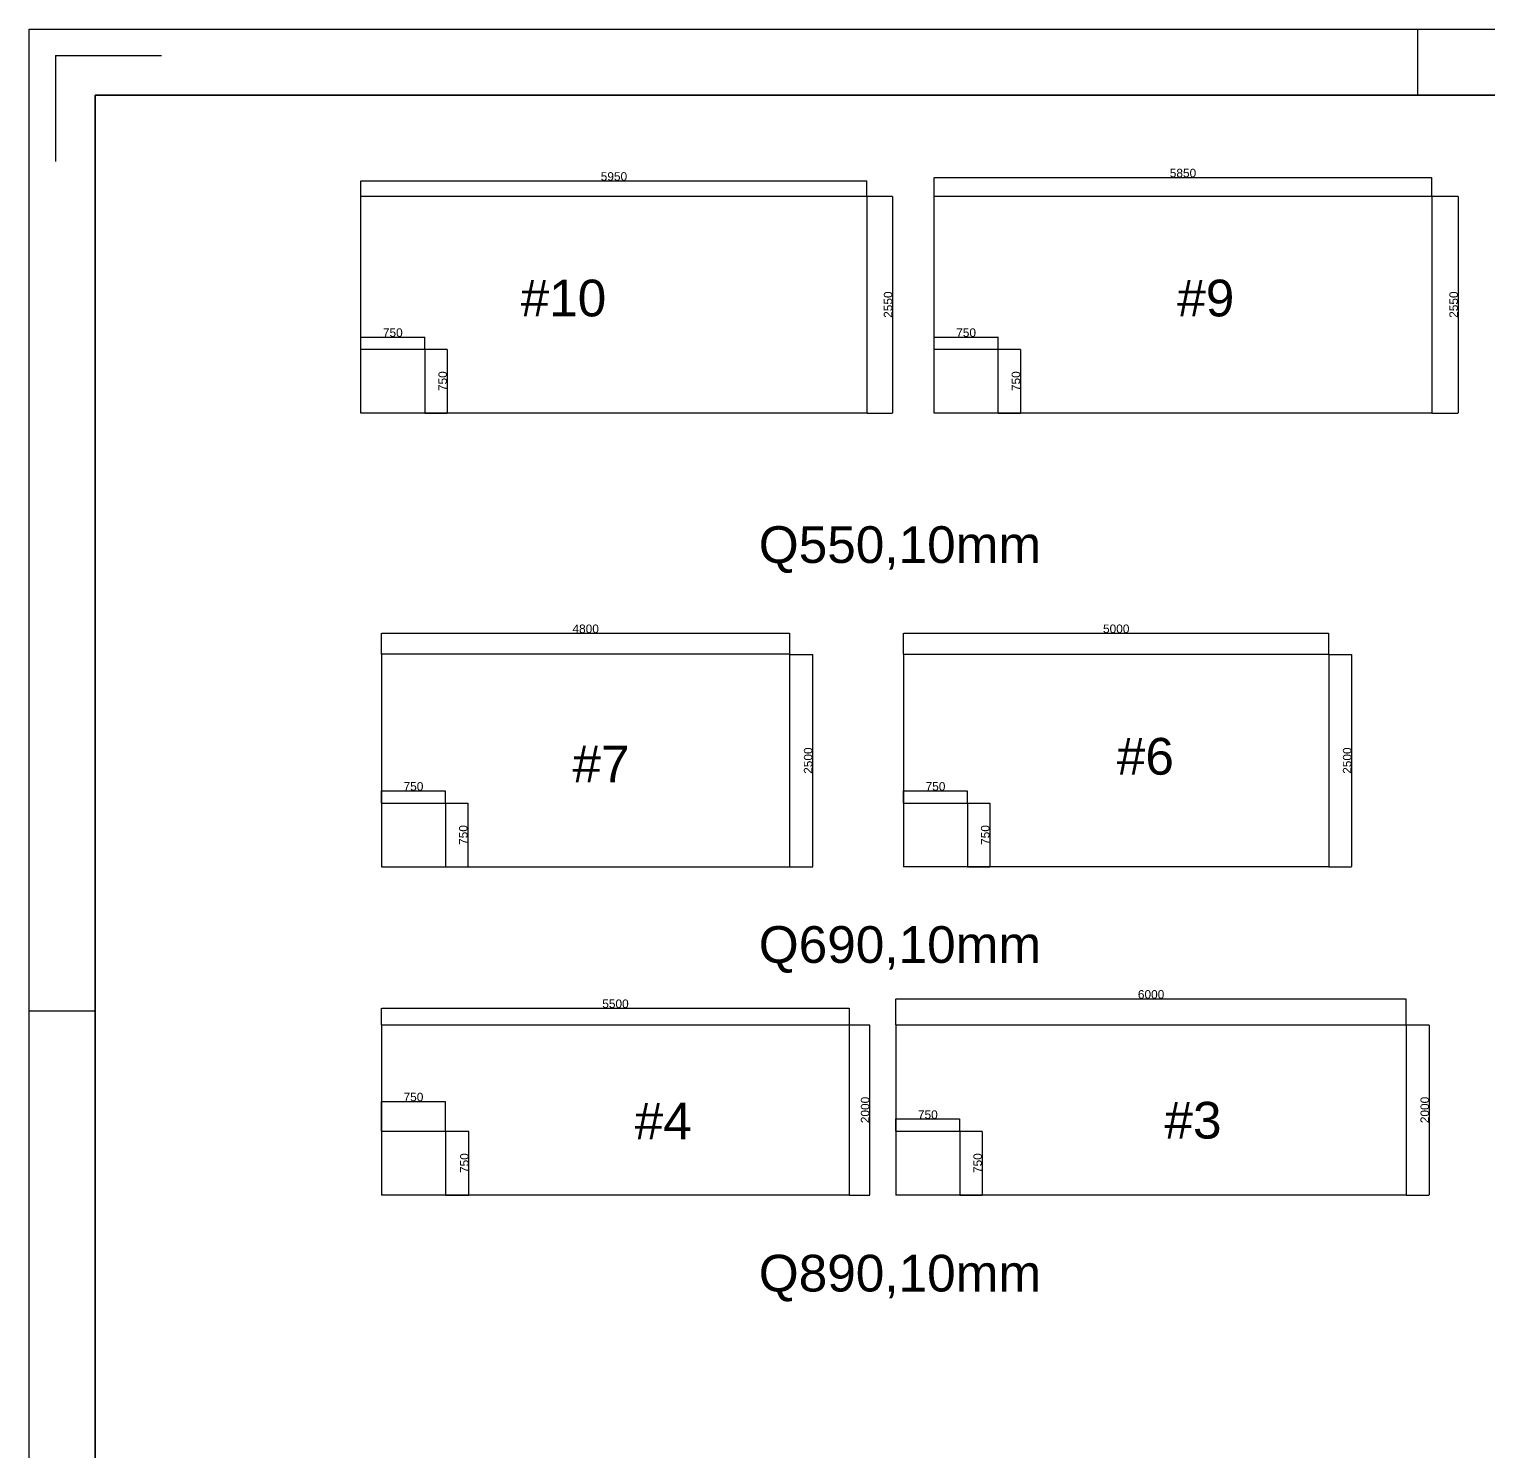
# Model space of a CAD drawing. Header units: millimetres. Extents: x 277 to 35015, y -7843 to 25622.
# Drawn here: x 2356 to 19518, y 8890 to 25622 of the extents above; entities that cross this region are included whole.
import ezdxf

# ---------------------------------------------------------------- set-up
doc = ezdxf.new("R2010")
doc.units = ezdxf.units.MM
doc.layers.add('尺寸标注', color=6, linetype='Continuous')
doc.layers.add('总内框线', color=7, linetype='Continuous', lineweight=50)
doc.layers.add('总外框线', color=7, linetype='Continuous', lineweight=30)
doc.styles.get("Standard").update_dxf_attribs({"font": 'arial.ttf'})
doc.dimstyles.new('ISO-25', dxfattribs={"dimtxt": 100, "dimasz": 2.5, "dimexe": 1.25, "dimexo": 0.625, "dimtad": 1, "dimtxsty": 'Standard', "dimcen": 2.5, "dimadec": 0, "dimazin": 0, "dimtfac": 1, "dimtmove": 0, "dimatfit": 3, "dimfxl": 1, "dimarcsym": 0})

# ---------------------------------------------------------------- blocks, each defined once
blk = doc.blocks.new('*D87')
at = {"color": 0, "lineweight": -2, "transparency": 16777216}
for p, q in [((6499, 12660), (6499, 13011)), ((6501, 13010), (7246, 13010)), ((7249, 12660), (7249, 13011))]:
    blk.add_line(p, q, dxfattribs=at)
at = {"color": 0, "transparency": 16777216}
for points in [[(6501, 13010), (6501, 13009), (6499, 13010)], [(7246, 13010), (7246, 13009), (7249, 13010)]]:
    blk.add_solid(points, dxfattribs=at)
at = {"layer": 'Defpoints', "color": 0, "transparency": 16777216}
for p in [(7249, 13010), (6499, 12660), (7249, 12660)]:
    blk.add_point(p, dxfattribs=at)
at = {"color": 0, "transparency": 16777216, "insert": (6874, 13062), "char_height": 100, "attachment_point": 5}
blk.add_mtext('750', dxfattribs=at)
blk = doc.blocks.new('*D88')
at = {"color": 0, "lineweight": -2, "transparency": 16777216}
for p, q in [((7250, 12660), (7526, 12660)), ((7524, 11912), (7524, 12657)), ((7250, 11910), (7526, 11910))]:
    blk.add_line(p, q, dxfattribs=at)
at = {"color": 0, "transparency": 16777216}
for points in [[(7524, 12657), (7525, 12657), (7524, 12660)], [(7524, 11912), (7525, 11912), (7524, 11910)]]:
    blk.add_solid(points, dxfattribs=at)
at = {"layer": 'Defpoints', "color": 0, "transparency": 16777216}
for p in [(7249, 12660), (7524, 12660), (7249, 11910)]:
    blk.add_point(p, dxfattribs=at)
at = {"color": 0, "transparency": 16777216, "insert": (7473, 12285), "char_height": 100, "attachment_point": 5, "rotation": 90}
blk.add_mtext('750', dxfattribs=at)
blk = doc.blocks.new('*D89')
at = {"color": 0, "lineweight": -2, "transparency": 16777216}
for p, q in [((6499, 16520), (6499, 16664)), ((6501, 16663), (7246, 16663)), ((7249, 16520), (7249, 16664))]:
    blk.add_line(p, q, dxfattribs=at)
at = {"color": 0, "transparency": 16777216}
for points in [[(6501, 16663), (6501, 16663), (6499, 16663)], [(7246, 16663), (7246, 16663), (7249, 16663)]]:
    blk.add_solid(points, dxfattribs=at)
at = {"layer": 'Defpoints', "color": 0, "transparency": 16777216}
for p in [(7249, 16663), (6499, 16519), (7249, 16519)]:
    blk.add_point(p, dxfattribs=at)
at = {"color": 0, "transparency": 16777216, "insert": (6874, 16715), "char_height": 100, "attachment_point": 5}
blk.add_mtext('750', dxfattribs=at)
blk = doc.blocks.new('*D90')
at = {"color": 0, "lineweight": -2, "transparency": 16777216}
for p, q in [((7250, 16519), (7513, 16519)), ((7512, 16517), (7512, 15772)), ((7250, 15769), (7513, 15769))]:
    blk.add_line(p, q, dxfattribs=at)
at = {"color": 0, "transparency": 16777216}
for points in [[(7512, 16517), (7513, 16517), (7512, 16519)], [(7512, 15772), (7513, 15772), (7512, 15769)]]:
    blk.add_solid(points, dxfattribs=at)
at = {"layer": 'Defpoints', "color": 0, "transparency": 16777216}
for p in [(7249, 16519), (7249, 15769), (7512, 15769)]:
    blk.add_point(p, dxfattribs=at)
at = {"color": 0, "transparency": 16777216, "insert": (7461, 16144), "char_height": 100, "attachment_point": 5, "rotation": 90}
blk.add_mtext('750', dxfattribs=at)
blk = doc.blocks.new('*D100')
at = {"color": 0, "lineweight": -2, "transparency": 16777216}
for p, q in [((6256, 21857), (6256, 22002)), ((6259, 22001), (7004, 22001)), ((7006, 21857), (7006, 22002))]:
    blk.add_line(p, q, dxfattribs=at)
at = {"color": 0, "transparency": 16777216}
for points in [[(6259, 22001), (6259, 22000), (6256, 22001)], [(7004, 22001), (7004, 22000), (7006, 22001)]]:
    blk.add_solid(points, dxfattribs=at)
at = {"layer": 'Defpoints', "color": 0, "transparency": 16777216}
for p in [(7006, 22001), (6256, 21857), (7006, 21857)]:
    blk.add_point(p, dxfattribs=at)
at = {"color": 0, "transparency": 16777216, "insert": (6631, 22052), "char_height": 100, "attachment_point": 5}
blk.add_mtext('750', dxfattribs=at)
blk = doc.blocks.new('*D101')
at = {"color": 0, "lineweight": -2, "transparency": 16777216}
for p, q in [((7007, 21857), (7271, 21857)), ((7270, 21854), (7270, 21109)), ((7007, 21107), (7271, 21107))]:
    blk.add_line(p, q, dxfattribs=at)
at = {"color": 0, "transparency": 16777216}
for points in [[(7269, 21854), (7270, 21854), (7270, 21857)], [(7269, 21109), (7270, 21109), (7270, 21107)]]:
    blk.add_solid(points, dxfattribs=at)
at = {"layer": 'Defpoints', "color": 0, "transparency": 16777216}
for p in [(7006, 21857), (7006, 21107), (7270, 21107)]:
    blk.add_point(p, dxfattribs=at)
at = {"color": 0, "transparency": 16777216, "insert": (7218, 21482), "char_height": 100, "attachment_point": 5, "rotation": 90}
blk.add_mtext('750', dxfattribs=at)
blk = doc.blocks.new('*D102')
at = {"color": 0, "lineweight": -2, "transparency": 16777216}
for p, q in [((12997, 21857), (12997, 22002)), ((12999, 22001), (13744, 22001)), ((13747, 21857), (13747, 22002))]:
    blk.add_line(p, q, dxfattribs=at)
at = {"color": 0, "transparency": 16777216}
for points in [[(12999, 22001), (12999, 22000), (12997, 22001)], [(13744, 22001), (13744, 22000), (13747, 22001)]]:
    blk.add_solid(points, dxfattribs=at)
at = {"layer": 'Defpoints', "color": 0, "transparency": 16777216}
for p in [(13747, 22001), (12997, 21857), (13747, 21857)]:
    blk.add_point(p, dxfattribs=at)
at = {"color": 0, "transparency": 16777216, "insert": (13372, 22052), "char_height": 100, "attachment_point": 5}
blk.add_mtext('750', dxfattribs=at)
blk = doc.blocks.new('*D103')
at = {"color": 0, "lineweight": -2, "transparency": 16777216}
for p, q in [((13747, 21857), (14011, 21857)), ((14010, 21854), (14010, 21109)), ((13747, 21107), (14011, 21107))]:
    blk.add_line(p, q, dxfattribs=at)
at = {"color": 0, "transparency": 16777216}
for points in [[(14009, 21854), (14010, 21854), (14010, 21857)], [(14009, 21109), (14010, 21109), (14010, 21107)]]:
    blk.add_solid(points, dxfattribs=at)
at = {"layer": 'Defpoints', "color": 0, "transparency": 16777216}
for p in [(13747, 21857), (13747, 21107), (14010, 21107)]:
    blk.add_point(p, dxfattribs=at)
at = {"color": 0, "transparency": 16777216, "insert": (13958, 21482), "char_height": 100, "attachment_point": 5, "rotation": 90}
blk.add_mtext('750', dxfattribs=at)
blk = doc.blocks.new('*D104')
at = {"layer": 'Defpoints', "color": 0, "transparency": 16777216}
for p in [(12206, 23837), (6256, 23657), (12206, 23657)]:
    blk.add_point(p, dxfattribs=at)
at = {"layer": '尺寸标注', "color": 0, "lineweight": -2, "transparency": 16777216}
for p, q in [((6256, 23657), (6256, 23838)), ((6259, 23837), (12204, 23837)), ((12206, 23657), (12206, 23838))]:
    blk.add_line(p, q, dxfattribs=at)
at = {"layer": '尺寸标注', "color": 0, "transparency": 16777216}
for points in [[(6259, 23838), (6259, 23837), (6256, 23837)], [(12204, 23838), (12204, 23837), (12206, 23837)]]:
    blk.add_solid(points, dxfattribs=at)
at = {"layer": '尺寸标注', "color": 0, "transparency": 16777216, "insert": (9231, 23889), "char_height": 100, "attachment_point": 5}
blk.add_mtext('5950', dxfattribs=at)
blk = doc.blocks.new('*D105')
at = {"layer": 'Defpoints', "color": 0, "transparency": 16777216}
for p in [(12206, 23657), (12206, 21107), (12507, 21107)]:
    blk.add_point(p, dxfattribs=at)
at = {"layer": '尺寸标注', "color": 0, "lineweight": -2, "transparency": 16777216}
for p, q in [((12207, 23657), (12508, 23657)), ((12507, 23654), (12507, 21109)), ((12207, 21107), (12508, 21107))]:
    blk.add_line(p, q, dxfattribs=at)
at = {"layer": '尺寸标注', "color": 0, "transparency": 16777216}
for points in [[(12506, 23654), (12507, 23654), (12507, 23657)], [(12506, 21109), (12507, 21109), (12507, 21107)]]:
    blk.add_solid(points, dxfattribs=at)
at = {"layer": '尺寸标注', "color": 0, "transparency": 16777216, "insert": (12455, 22382), "char_height": 100, "attachment_point": 5, "rotation": 90}
blk.add_mtext('2550', dxfattribs=at)
blk = doc.blocks.new('*D106')
at = {"layer": 'Defpoints', "color": 0, "transparency": 16777216}
for p in [(18847, 23877), (12997, 23657), (18847, 23657)]:
    blk.add_point(p, dxfattribs=at)
at = {"layer": '尺寸标注', "color": 0, "lineweight": -2, "transparency": 16777216}
for p, q in [((12997, 23657), (12997, 23878)), ((12999, 23877), (18844, 23877)), ((18847, 23657), (18847, 23878))]:
    blk.add_line(p, q, dxfattribs=at)
at = {"layer": '尺寸标注', "color": 0, "transparency": 16777216}
for points in [[(12999, 23878), (12999, 23877), (12997, 23877)], [(18844, 23878), (18844, 23877), (18847, 23877)]]:
    blk.add_solid(points, dxfattribs=at)
at = {"layer": '尺寸标注', "color": 0, "transparency": 16777216, "insert": (15922, 23929), "char_height": 100, "attachment_point": 5}
blk.add_mtext('5850', dxfattribs=at)
blk = doc.blocks.new('*D107')
at = {"layer": 'Defpoints', "color": 0, "transparency": 16777216}
for p in [(18847, 23657), (18847, 21107), (19157, 21107)]:
    blk.add_point(p, dxfattribs=at)
at = {"layer": '尺寸标注', "color": 0, "lineweight": -2, "transparency": 16777216}
for p, q in [((18847, 23657), (19158, 23657)), ((19157, 23654), (19157, 21109)), ((18847, 21107), (19158, 21107))]:
    blk.add_line(p, q, dxfattribs=at)
at = {"layer": '尺寸标注', "color": 0, "transparency": 16777216}
for points in [[(19156, 23654), (19157, 23654), (19157, 23657)], [(19156, 21109), (19157, 21109), (19157, 21107)]]:
    blk.add_solid(points, dxfattribs=at)
at = {"layer": '尺寸标注', "color": 0, "transparency": 16777216, "insert": (19105, 22382), "char_height": 100, "attachment_point": 5, "rotation": 90}
blk.add_mtext('2550', dxfattribs=at)
blk = doc.blocks.new('*D108')
at = {"layer": 'Defpoints', "color": 0, "transparency": 16777216}
for p in [(11299, 18517), (6499, 18269), (11299, 18269)]:
    blk.add_point(p, dxfattribs=at)
at = {"layer": '尺寸标注', "color": 0, "lineweight": -2, "transparency": 16777216}
for p, q in [((6499, 18270), (6499, 18518)), ((6501, 18517), (11296, 18517)), ((11299, 18270), (11299, 18518))]:
    blk.add_line(p, q, dxfattribs=at)
at = {"layer": '尺寸标注', "color": 0, "transparency": 16777216}
for points in [[(6501, 18518), (6501, 18517), (6499, 18517)], [(11296, 18518), (11296, 18517), (11299, 18517)]]:
    blk.add_solid(points, dxfattribs=at)
at = {"layer": '尺寸标注', "color": 0, "transparency": 16777216, "insert": (8899, 18569), "char_height": 100, "attachment_point": 5}
blk.add_mtext('4800', dxfattribs=at)
blk = doc.blocks.new('*D109')
at = {"layer": 'Defpoints', "color": 0, "transparency": 16777216}
for p in [(11299, 18269), (11299, 15769), (11567, 15769)]:
    blk.add_point(p, dxfattribs=at)
at = {"layer": '尺寸标注', "color": 0, "lineweight": -2, "transparency": 16777216}
for p, q in [((11300, 18269), (11568, 18269)), ((11567, 18267), (11567, 15772)), ((11300, 15769), (11568, 15769))]:
    blk.add_line(p, q, dxfattribs=at)
at = {"layer": '尺寸标注', "color": 0, "transparency": 16777216}
for points in [[(11566, 18267), (11567, 18267), (11567, 18269)], [(11566, 15772), (11567, 15772), (11567, 15769)]]:
    blk.add_solid(points, dxfattribs=at)
at = {"layer": '尺寸标注', "color": 0, "transparency": 16777216, "insert": (11515, 17019), "char_height": 100, "attachment_point": 5, "rotation": 90}
blk.add_mtext('2500', dxfattribs=at)
blk = doc.blocks.new('*D110')
at = {"color": 0, "lineweight": -2, "transparency": 16777216}
for p, q in [((12637, 16520), (12637, 16664)), ((12639, 16663), (13384, 16663)), ((13387, 16520), (13387, 16664))]:
    blk.add_line(p, q, dxfattribs=at)
at = {"color": 0, "transparency": 16777216}
for points in [[(12639, 16663), (12639, 16663), (12637, 16663)], [(13384, 16663), (13384, 16663), (13387, 16663)]]:
    blk.add_solid(points, dxfattribs=at)
at = {"layer": 'Defpoints', "color": 0, "transparency": 16777216}
for p in [(13387, 16663), (12637, 16519), (13387, 16519)]:
    blk.add_point(p, dxfattribs=at)
at = {"color": 0, "transparency": 16777216, "insert": (13012, 16715), "char_height": 100, "attachment_point": 5}
blk.add_mtext('750', dxfattribs=at)
blk = doc.blocks.new('*D111')
at = {"color": 0, "lineweight": -2, "transparency": 16777216}
for p, q in [((13387, 16519), (13651, 16519)), ((13650, 16517), (13650, 15772)), ((13387, 15769), (13651, 15769))]:
    blk.add_line(p, q, dxfattribs=at)
at = {"color": 0, "transparency": 16777216}
for points in [[(13649, 16517), (13650, 16517), (13650, 16519)], [(13649, 15772), (13650, 15772), (13650, 15769)]]:
    blk.add_solid(points, dxfattribs=at)
at = {"layer": 'Defpoints', "color": 0, "transparency": 16777216}
for p in [(13387, 16519), (13387, 15769), (13650, 15769)]:
    blk.add_point(p, dxfattribs=at)
at = {"color": 0, "transparency": 16777216, "insert": (13598, 16144), "char_height": 100, "attachment_point": 5, "rotation": 90}
blk.add_mtext('750', dxfattribs=at)
blk = doc.blocks.new('*D83')
at = {"layer": 'Defpoints', "color": 0, "transparency": 16777216}
for p in [(17637, 18517), (12637, 18269), (17637, 18269)]:
    blk.add_point(p, dxfattribs=at)
at = {"layer": '尺寸标注', "color": 0, "lineweight": -2, "transparency": 16777216}
for p, q in [((12637, 18270), (12637, 18518)), ((12639, 18517), (17634, 18517)), ((17637, 18270), (17637, 18518))]:
    blk.add_line(p, q, dxfattribs=at)
at = {"layer": '尺寸标注', "color": 0, "transparency": 16777216}
for points in [[(12639, 18518), (12639, 18517), (12637, 18517)], [(17634, 18518), (17634, 18517), (17637, 18517)]]:
    blk.add_solid(points, dxfattribs=at)
at = {"layer": '尺寸标注', "color": 0, "transparency": 16777216, "insert": (15137, 18569), "char_height": 100, "attachment_point": 5}
blk.add_mtext('5000', dxfattribs=at)
blk = doc.blocks.new('*D84')
at = {"layer": 'Defpoints', "color": 0, "transparency": 16777216}
for p in [(17637, 18269), (17637, 15769), (17904, 15769)]:
    blk.add_point(p, dxfattribs=at)
at = {"layer": '尺寸标注', "color": 0, "lineweight": -2, "transparency": 16777216}
for p, q in [((17637, 18269), (17905, 18269)), ((17904, 18267), (17904, 15772)), ((17637, 15769), (17905, 15769))]:
    blk.add_line(p, q, dxfattribs=at)
at = {"layer": '尺寸标注', "color": 0, "transparency": 16777216}
for points in [[(17904, 18267), (17905, 18267), (17904, 18269)], [(17904, 15772), (17905, 15772), (17904, 15769)]]:
    blk.add_solid(points, dxfattribs=at)
at = {"layer": '尺寸标注', "color": 0, "transparency": 16777216, "insert": (17853, 17019), "char_height": 100, "attachment_point": 5, "rotation": 90}
blk.add_mtext('2500', dxfattribs=at)
blk = doc.blocks.new('*D112')
at = {"layer": 'Defpoints', "color": 0, "transparency": 16777216}
for p in [(11999, 14107), (6499, 13910), (11999, 13910)]:
    blk.add_point(p, dxfattribs=at)
at = {"layer": '尺寸标注', "color": 0, "lineweight": -2, "transparency": 16777216}
for p, q in [((6499, 13910), (6499, 14108)), ((6501, 14107), (11996, 14107)), ((11999, 13910), (11999, 14108))]:
    blk.add_line(p, q, dxfattribs=at)
at = {"layer": '尺寸标注', "color": 0, "transparency": 16777216}
for points in [[(6501, 14108), (6501, 14107), (6499, 14107)], [(11996, 14108), (11996, 14107), (11999, 14107)]]:
    blk.add_solid(points, dxfattribs=at)
at = {"layer": '尺寸标注', "color": 0, "transparency": 16777216, "insert": (9249, 14159), "char_height": 100, "attachment_point": 5}
blk.add_mtext('5500', dxfattribs=at)
blk = doc.blocks.new('*D113')
at = {"layer": 'Defpoints', "color": 0, "transparency": 16777216}
for p in [(11999, 13910), (11999, 11910), (12237, 11910)]:
    blk.add_point(p, dxfattribs=at)
at = {"layer": '尺寸标注', "color": 0, "lineweight": -2, "transparency": 16777216}
for p, q in [((12000, 13910), (12238, 13910)), ((12237, 13907), (12237, 11912)), ((12000, 11910), (12238, 11910))]:
    blk.add_line(p, q, dxfattribs=at)
at = {"layer": '尺寸标注', "color": 0, "transparency": 16777216}
for points in [[(12236, 13907), (12237, 13907), (12237, 13910)], [(12236, 11912), (12237, 11912), (12237, 11910)]]:
    blk.add_solid(points, dxfattribs=at)
at = {"layer": '尺寸标注', "color": 0, "transparency": 16777216, "insert": (12185, 12910), "char_height": 100, "attachment_point": 5, "rotation": 90}
blk.add_mtext('2000', dxfattribs=at)
blk = doc.blocks.new('*D114')
at = {"layer": 'Defpoints', "color": 0, "transparency": 16777216}
for p in [(18547, 14217), (12547, 13910), (18547, 13910)]:
    blk.add_point(p, dxfattribs=at)
at = {"layer": '尺寸标注', "color": 0, "lineweight": -2, "transparency": 16777216}
for p, q in [((12547, 13910), (12547, 14218)), ((12549, 14217), (18544, 14217)), ((18547, 13910), (18547, 14218))]:
    blk.add_line(p, q, dxfattribs=at)
at = {"layer": '尺寸标注', "color": 0, "transparency": 16777216}
for points in [[(12549, 14218), (12549, 14217), (12547, 14217)], [(18544, 14218), (18544, 14217), (18547, 14217)]]:
    blk.add_solid(points, dxfattribs=at)
at = {"layer": '尺寸标注', "color": 0, "transparency": 16777216, "insert": (15547, 14269), "char_height": 100, "attachment_point": 5}
blk.add_mtext('6000', dxfattribs=at)
blk = doc.blocks.new('*D115')
at = {"layer": 'Defpoints', "color": 0, "transparency": 16777216}
for p in [(18547, 13910), (18547, 11910), (18817, 11910)]:
    blk.add_point(p, dxfattribs=at)
at = {"layer": '尺寸标注', "color": 0, "lineweight": -2, "transparency": 16777216}
for p, q in [((18547, 13910), (18818, 13910)), ((18817, 13907), (18817, 11912)), ((18547, 11910), (18818, 11910))]:
    blk.add_line(p, q, dxfattribs=at)
at = {"layer": '尺寸标注', "color": 0, "transparency": 16777216}
for points in [[(18816, 13907), (18817, 13907), (18817, 13910)], [(18816, 11912), (18817, 11912), (18817, 11910)]]:
    blk.add_solid(points, dxfattribs=at)
at = {"layer": '尺寸标注', "color": 0, "transparency": 16777216, "insert": (18765, 12910), "char_height": 100, "attachment_point": 5, "rotation": 90}
blk.add_mtext('2000', dxfattribs=at)
blk = doc.blocks.new('*D116')
at = {"color": 0, "lineweight": -2, "transparency": 16777216}
for p, q in [((12547, 12660), (12547, 12805)), ((12549, 12804), (13294, 12804)), ((13297, 12660), (13297, 12805))]:
    blk.add_line(p, q, dxfattribs=at)
at = {"color": 0, "transparency": 16777216}
for points in [[(12549, 12804), (12549, 12803), (12547, 12804)], [(13294, 12804), (13294, 12803), (13297, 12804)]]:
    blk.add_solid(points, dxfattribs=at)
at = {"layer": 'Defpoints', "color": 0, "transparency": 16777216}
for p in [(13297, 12804), (12547, 12660), (13297, 12660)]:
    blk.add_point(p, dxfattribs=at)
at = {"color": 0, "transparency": 16777216, "insert": (12922, 12855), "char_height": 100, "attachment_point": 5}
blk.add_mtext('750', dxfattribs=at)
blk = doc.blocks.new('*D117')
at = {"color": 0, "lineweight": -2, "transparency": 16777216}
for p, q in [((13297, 12660), (13561, 12660)), ((13560, 12657), (13560, 11912)), ((13297, 11910), (13561, 11910))]:
    blk.add_line(p, q, dxfattribs=at)
at = {"color": 0, "transparency": 16777216}
for points in [[(13559, 12657), (13560, 12657), (13560, 12660)], [(13559, 11912), (13560, 11912), (13560, 11910)]]:
    blk.add_solid(points, dxfattribs=at)
at = {"layer": 'Defpoints', "color": 0, "transparency": 16777216}
for p in [(13297, 12660), (13297, 11910), (13560, 11910)]:
    blk.add_point(p, dxfattribs=at)
at = {"color": 0, "transparency": 16777216, "insert": (13508, 12285), "char_height": 100, "attachment_point": 5, "rotation": 90}
blk.add_mtext('750', dxfattribs=at)

msp = doc.modelspace()

# ---------------------------------------------------------------- linework, layer by layer
for p, q in [((6256.482, 23656.81), (12206.482, 23656.81)), ((6256.482, 21106.81), (6256.482, 23656.81)), ((12206.482, 23656.81), (12206.482, 21106.81)), ((12996.569, 23656.81), (18846.569, 23656.81)), ((12996.569, 21106.81), (12996.569, 23656.81)), ((18846.569, 23656.81), (18846.569, 21106.81)), ((12206.482, 21106.81), (6256.482, 21106.81)), ((18846.569, 21106.81), (12996.569, 21106.81)), ((6498.902, 18269.133), (6498.902, 15769.133)), ((11298.902, 18269.133), (6498.902, 18269.133)), ((11298.902, 15769.133), (11298.902, 18269.133)), ((12636.569, 18269.133), (12636.569, 15769.133)), ((12636.569, 18269.133), (17636.569, 18269.133)), ((17636.569, 18269.133), (17636.569, 15769.133)), ((6498.902, 15769.133), (11298.902, 15769.133)), ((17636.569, 15769.133), (12636.569, 15769.133)), ((6498.902, 13909.75), (6498.902, 11909.75)), ((6498.902, 13909.75), (11998.902, 13909.75)), ((11998.902, 13909.75), (11998.902, 11909.75)), ((12546.569, 13909.75), (12546.569, 11909.75)), ((12546.569, 13909.75), (18546.569, 13909.75)), ((18546.569, 13909.75), (18546.569, 11909.75)), ((11998.902, 11909.75), (6498.902, 11909.75)), ((18546.569, 11909.75), (12546.569, 11909.75))]:
    msp.add_line(p, q)
at = {"lineweight": 30}
for p, q in [((6256.482, 21856.81), (7006.482, 21856.81)), ((7006.482, 21856.81), (7006.482, 21106.81)), ((12996.569, 21856.81), (13746.569, 21856.81)), ((13746.569, 21856.81), (13746.569, 21106.81)), ((6498.902, 16519.133), (7248.902, 16519.133)), ((7248.902, 16519.133), (7248.902, 15769.133)), ((12636.569, 16519.133), (13386.569, 16519.133)), ((13386.569, 16519.133), (13386.569, 15769.133)), ((6498.902, 12659.75), (7248.902, 12659.75)), ((7248.902, 12659.75), (7248.902, 11909.75)), ((12546.569, 12659.75), (13296.569, 12659.75)), ((13296.569, 12659.75), (13296.569, 11909.75))]:
    msp.add_line(p, q, dxfattribs=at)
at = {"layer": '总内框线', "lineweight": -2}
for p, q in [((18685.237, 24844.134), (18685.237, 25621.734)), ((2666.677, 25310.694), (2666.677, 24066.534)), ((2666.677, 25310.694), (3910.837, 25310.694)), ((2355.637, 14074.374), (3133.237, 14074.374))]:
    msp.add_line(p, q, dxfattribs=at)
at = {"layer": '总内框线', "lineweight": 35}
for p, q in [((3133.237, 3304.614), (3133.237, 24844.134)), ((3133.237, 24844.134), (34237.237, 24844.134))]:
    msp.add_line(p, q, dxfattribs=at)
at = {"layer": '总外框线', "lineweight": -2}
for p, q in [((2355.637, 2527.014), (2355.637, 25621.734)), ((2355.637, 25621.734), (35014.837, 25621.734))]:
    msp.add_line(p, q, dxfattribs=at)

# ---------------------------------------------------------------- texts
at = {"char_height": 432, "attachment_point": 1}
for s, insert in [('#10', (8134.222, 22675.679)), ('#9', (15854.222, 22675.679)), ('Q550,10mm', (10934.222, 19775.679)), ('#7', (8744.222, 17195.679)), ('#6', (15144.222, 17285.679)), ('Q690,10mm', (10934.222, 15072.073)), ('#4', (9474.222, 12995.679)), ('#3', (15704.222, 13005.679)), ('Q890,10mm', (10934.222, 11206.723))]:
    msp.add_mtext_dynamic_manual_height_columns(s, width=3817.2719, gutter_width=12.5, heights=[0], dxfattribs=dict(at, insert=insert))

# ---------------------------------------------------------------- dimensions: what is measured, and where the dimension line sits
for base, p1, p2, picture, middle in [((7006.482, 22000.754), (6256.482, 21856.81), (7006.482, 21856.81), '*D100', (6631.482, 22052.437)), ((13746.569, 22000.754), (12996.569, 21856.81), (13746.569, 21856.81), '*D102', (13371.569, 22052.437)), ((7248.902, 16663.077), (6498.902, 16519.133), (7248.902, 16519.133), '*D89', (6873.902, 16714.76)), ((13386.569, 16663.077), (12636.569, 16519.133), (13386.569, 16519.133), '*D110', (13011.569, 16714.76)), ((7248.902, 13009.912), (6498.902, 12659.75), (7248.902, 12659.75), '*D87', (6873.902, 13061.595)), ((13296.569, 12803.694), (12546.569, 12659.75), (13296.569, 12659.75), '*D116', (12921.569, 12855.377))]:
    dim = msp.add_linear_dim(base=base, p1=p1, p2=p2, dimstyle='ISO-25')
    dim.commit()
    dim.dimension.update_dxf_attribs({"geometry": picture, "text_midpoint": middle})
for base, p1, p2, picture, middle in [((7269.804, 21106.81), (7006.482, 21856.81), (7006.482, 21106.81), '*D101', (7218.122, 21481.81)), ((14009.892, 21106.81), (13746.569, 21856.81), (13746.569, 21106.81), '*D103', (13958.21, 21481.81)), ((7512.225, 15769.133), (7248.902, 16519.133), (7248.902, 15769.133), '*D90', (7460.543, 16144.133)), ((13649.892, 15769.133), (13386.569, 16519.133), (13386.569, 15769.133), '*D111', (13598.21, 16144.133)), ((7524.4, 12659.75), (7248.902, 11909.75), (7248.902, 12659.75), '*D88', (7472.717, 12284.75)), ((13559.892, 11909.75), (13296.569, 12659.75), (13296.569, 11909.75), '*D117', (13508.21, 12284.75))]:
    dim = msp.add_linear_dim(base=base, p1=p1, p2=p2, angle=90, dimstyle='ISO-25')
    dim.commit()
    dim.dimension.update_dxf_attribs({"geometry": picture, "text_midpoint": middle})
at = {"layer": '尺寸标注'}
for p1, p2, distance, picture, middle in [((6256.482, 23656.81), (12206.482, 23656.81), 180.349, '*D104', (9231.482, 23888.84)), ((12996.569, 23656.81), (18846.569, 23656.81), 220.349, '*D106', (15921.569, 23928.84)), ((12206.482, 23656.81), (12206.482, 21106.81), 300.087, '*D105', (12454.887, 22381.81)), ((18846.569, 23656.81), (18846.569, 21106.81), 310, '*D107', (19104.887, 22381.81)), ((6498.902, 18269.133), (11298.902, 18269.133), 248.025, '*D108', (8898.902, 18568.84)), ((12636.569, 18269.133), (17636.569, 18269.133), 248.025, '*D83', (15136.569, 18568.84)), ((11298.902, 18269.133), (11298.902, 15769.133), 267.667, '*D109', (11514.887, 17019.133)), ((17636.569, 18269.133), (17636.569, 15769.133), 267.667, '*D84', (17852.554, 17019.133)), ((12546.569, 13909.75), (18546.569, 13909.75), 307.409, '*D114', (15546.569, 14268.84)), ((6498.902, 13909.75), (11998.902, 13909.75), 197.409, '*D112', (9248.902, 14158.84)), ((11998.902, 13909.75), (11998.902, 11909.75), 237.667, '*D113', (12184.887, 12909.75)), ((18546.569, 13909.75), (18546.569, 11909.75), 270, '*D115', (18764.887, 12909.75))]:
    dim = msp.add_aligned_dim(p1=p1, p2=p2, distance=distance, dimstyle='ISO-25', dxfattribs=at)
    dim.commit()
    dim.dimension.update_dxf_attribs({"geometry": picture, "text_midpoint": middle})

doc.saveas('drawing.dxf')
